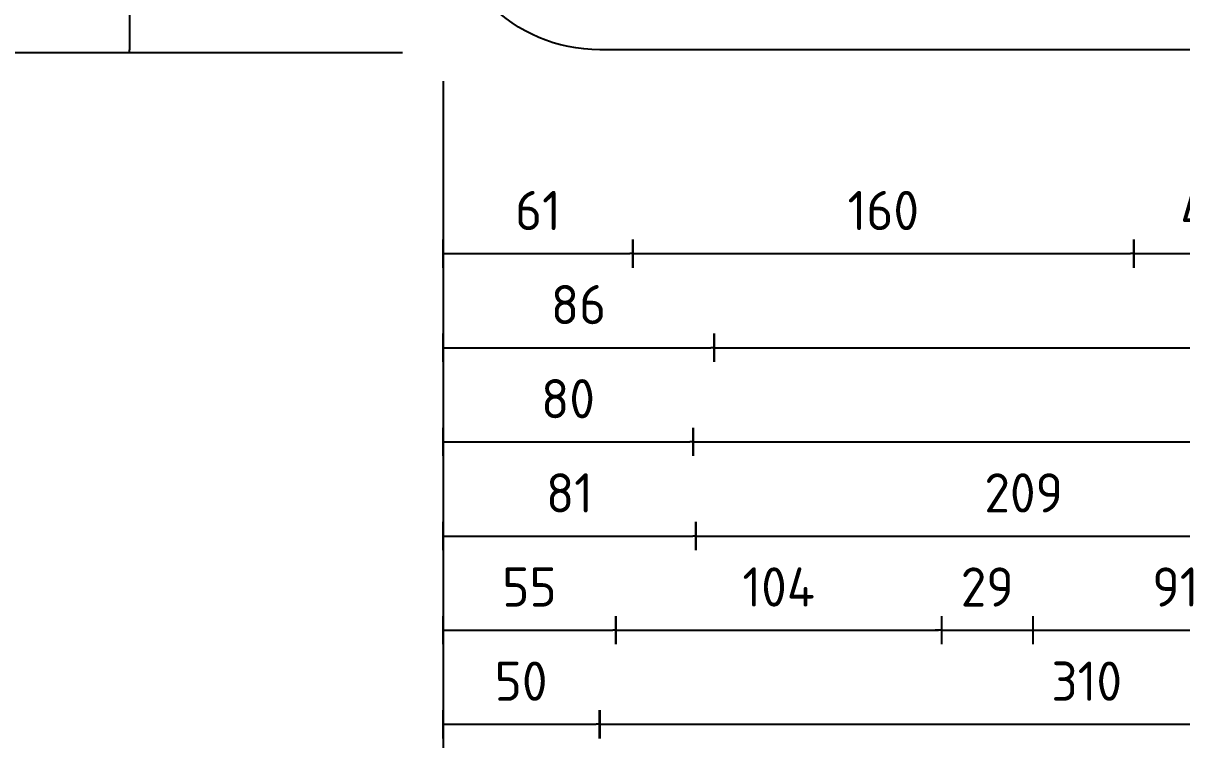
# Model space of a CAD drawing. Header units: millimetres. Extents: x 0 to 420, y 0 to 297.
# Drawn here: x 121.5 to 195.4, y 62.1 to 108.3 of the extents above; entities that cross this region are included whole.
import ezdxf

# ---------------------------------------------------------------- set-up
doc = ezdxf.new("R2010")
doc.units = ezdxf.units.MM
doc.layers.add('L35', color=3, linetype='Continuous')
doc.layers.add('T25', color=1, linetype='Continuous')
doc.styles.add('ISO3098B', font='iso3098b.shx')
doc.dimstyles.new('SIGNSDIM', dxfattribs={"dimtxt": 2.5, "dimasz": 0.2, "dimexe": 1.5, "dimexo": 2, "dimgap": 1.5, "dimtad": 1, "dimdec": 4, "dimlfac": 5, "dimrnd": 1, "dimdsep": 46, "dimlunit": 6, "dimtxsty": 'ISO3098B', "dimblk": 'SGNDIM', "dimcen": 2.5, "dimse2": 1, "dimadec": 0, "dimazin": 0, "dimtfac": 1, "dimtdec": 4, "dimtix": 1, "dimtmove": 0, "dimatfit": 3, "dimldrblk": 'SGNDIM', "dimfxl": 1, "dimtolj": 1, "dimtzin": 0, "dimarcsym": 0})

# ---------------------------------------------------------------- blocks, each defined once
blk = doc.blocks.new('SGNDIM')
for p, q in [((0, 4.5), (0, -4.5)), ((0, 0), (-1, 0))]:
    blk.add_line(p, q)
blk = doc.blocks.new('*D52')
at = {"layer": 'DEFPOINTS', "color": 0}
for p in [(141.684, 115.482), (128.293, 106.443), (141.684, 106.443)]:
    blk.add_point(p, dxfattribs=at)
at = {"layer": 'T25', "color": 0, "lineweight": -2}
for p, q in [((128.293, 115.282), (128.293, 106.643)), ((139.684, 106.443), (126.793, 106.443))]:
    blk.add_line(p, q, dxfattribs=at)
at = {"layer": 'T25', "color": 0, "lineweight": -2, "xscale": 0.2, "yscale": 0.2, "zscale": 0.2}
for p, rotation in [((128.293, 115.482), 90), ((128.293, 106.443), 270)]:
    blk.add_blockref('SGNDIM', p, dxfattribs=dict(at, rotation=rotation))
at = {"layer": 'T25', "color": 0, "insert": (125.543, 110.963), "char_height": 2.5, "attachment_point": 5, "rotation": 90, "style": 'ISO3098B'}
blk.add_mtext('\\A1;45', dxfattribs=at)
blk = doc.blocks.new('*D42')
at = {"layer": 'DEFPOINTS', "color": 0}
for p in [(185.914, 86.639), (204.069, 86.639), (204.069, 69.639)]:
    blk.add_point(p, dxfattribs=at)
at = {"layer": 'T25', "color": 0, "lineweight": -2}
blk.add_line((186.114, 69.639), (203.869, 69.639), dxfattribs=at)
at = {"layer": 'T25', "color": 0, "lineweight": -2, "xscale": 0.2, "yscale": 0.2, "zscale": 0.2, "rotation": 180}
blk.add_blockref('SGNDIM', (185.914, 69.639), dxfattribs=at)
at = {"layer": 'T25', "color": 0, "lineweight": -2, "xscale": 0.2, "yscale": 0.2, "zscale": 0.2}
blk.add_blockref('SGNDIM', (204.069, 69.639), dxfattribs=at)
at = {"layer": 'T25', "color": 0, "insert": (194.991, 72.389), "char_height": 2.5, "attachment_point": 5, "style": 'ISO3098B'}
blk.add_mtext('\\A1;91', dxfattribs=at)
blk = doc.blocks.new('*D41')
at = {"layer": 'DEFPOINTS', "color": 0}
for p in [(180.077, 86.639), (185.914, 86.639), (185.914, 69.639)]:
    blk.add_point(p, dxfattribs=at)
at = {"layer": 'T25', "color": 0, "lineweight": -2}
for p, q in [((179.877, 69.639), (179.677, 69.639)), ((180.077, 69.639), (185.914, 69.639)), ((186.114, 69.639), (186.314, 69.639))]:
    blk.add_line(p, q, dxfattribs=at)
at = {"layer": 'T25', "color": 0, "lineweight": -2, "xscale": 0.2, "yscale": 0.2, "zscale": 0.2}
blk.add_blockref('SGNDIM', (180.077, 69.639), dxfattribs=at)
at = {"layer": 'T25', "color": 0, "lineweight": -2, "xscale": 0.2, "yscale": 0.2, "zscale": 0.2, "rotation": 180}
blk.add_blockref('SGNDIM', (185.914, 69.639), dxfattribs=at)
at = {"layer": 'T25', "color": 0, "insert": (182.996, 72.389), "char_height": 2.5, "attachment_point": 5, "style": 'ISO3098B'}
blk.add_mtext('\\A1;29', dxfattribs=at)
blk = doc.blocks.new('*D40')
at = {"layer": 'DEFPOINTS', "color": 0}
for p in [(159.314, 86.639), (180.077, 86.639), (180.077, 69.639)]:
    blk.add_point(p, dxfattribs=at)
at = {"layer": 'T25', "color": 0, "lineweight": -2}
blk.add_line((159.514, 69.639), (179.877, 69.639), dxfattribs=at)
at = {"layer": 'T25', "color": 0, "lineweight": -2, "xscale": 0.2, "yscale": 0.2, "zscale": 0.2, "rotation": 180}
blk.add_blockref('SGNDIM', (159.314, 69.639), dxfattribs=at)
at = {"layer": 'T25', "color": 0, "lineweight": -2, "xscale": 0.2, "yscale": 0.2, "zscale": 0.2}
blk.add_blockref('SGNDIM', (180.077, 69.639), dxfattribs=at)
at = {"layer": 'T25', "color": 0, "insert": (169.695, 72.389), "char_height": 2.5, "attachment_point": 5, "style": 'ISO3098B'}
blk.add_mtext('\\A1;104', dxfattribs=at)
blk = doc.blocks.new('*D39')
at = {"layer": 'DEFPOINTS', "color": 0}
for p in [(148.293, 86.639), (159.314, 86.639), (159.314, 69.639)]:
    blk.add_point(p, dxfattribs=at)
at = {"layer": 'T25', "color": 0, "lineweight": -2}
for p, q in [((148.293, 84.639), (148.293, 68.139)), ((148.493, 69.639), (159.114, 69.639))]:
    blk.add_line(p, q, dxfattribs=at)
at = {"layer": 'T25', "color": 0, "lineweight": -2, "xscale": 0.2, "yscale": 0.2, "zscale": 0.2, "rotation": 180}
blk.add_blockref('SGNDIM', (148.293, 69.639), dxfattribs=at)
at = {"layer": 'T25', "color": 0, "lineweight": -2, "xscale": 0.2, "yscale": 0.2, "zscale": 0.2}
blk.add_blockref('SGNDIM', (159.314, 69.639), dxfattribs=at)
at = {"layer": 'T25', "color": 0, "insert": (153.803, 72.389), "char_height": 2.5, "attachment_point": 5, "style": 'ISO3098B'}
blk.add_mtext('\\A1;55', dxfattribs=at)
blk = doc.blocks.new('*D35')
at = {"layer": 'DEFPOINTS', "color": 0}
for p in [(164.422, 86.639), (206.22, 86.639), (206.22, 75.639)]:
    blk.add_point(p, dxfattribs=at)
at = {"layer": 'T25', "color": 0, "lineweight": -2}
blk.add_line((164.622, 75.639), (206.02, 75.639), dxfattribs=at)
at = {"layer": 'T25', "color": 0, "lineweight": -2, "xscale": 0.2, "yscale": 0.2, "zscale": 0.2, "rotation": 180}
blk.add_blockref('SGNDIM', (164.422, 75.639), dxfattribs=at)
at = {"layer": 'T25', "color": 0, "lineweight": -2, "xscale": 0.2, "yscale": 0.2, "zscale": 0.2}
blk.add_blockref('SGNDIM', (206.22, 75.639), dxfattribs=at)
at = {"layer": 'T25', "color": 0, "insert": (185.321, 78.389), "char_height": 2.5, "attachment_point": 5, "style": 'ISO3098B'}
blk.add_mtext('\\A1;209', dxfattribs=at)
blk = doc.blocks.new('*D34')
at = {"layer": 'DEFPOINTS', "color": 0}
for p in [(148.293, 86.639), (164.422, 86.639), (164.422, 75.639)]:
    blk.add_point(p, dxfattribs=at)
at = {"layer": 'T25', "color": 0, "lineweight": -2}
for p, q in [((148.293, 84.639), (148.293, 74.139)), ((148.493, 75.639), (164.222, 75.639))]:
    blk.add_line(p, q, dxfattribs=at)
at = {"layer": 'T25', "color": 0, "lineweight": -2, "xscale": 0.2, "yscale": 0.2, "zscale": 0.2, "rotation": 180}
blk.add_blockref('SGNDIM', (148.293, 75.639), dxfattribs=at)
at = {"layer": 'T25', "color": 0, "lineweight": -2, "xscale": 0.2, "yscale": 0.2, "zscale": 0.2}
blk.add_blockref('SGNDIM', (164.422, 75.639), dxfattribs=at)
at = {"layer": 'T25', "color": 0, "insert": (156.358, 78.389), "char_height": 2.5, "attachment_point": 5, "style": 'ISO3098B'}
blk.add_mtext('\\A1;81', dxfattribs=at)
blk = doc.blocks.new('*D33')
at = {"layer": 'DEFPOINTS', "color": 0}
for p in [(147.703, 156.42), (120.293, 106.443), (147.703, 106.443)]:
    blk.add_point(p, dxfattribs=at)
at = {"layer": 'T25', "color": 0, "lineweight": -2}
for p, q in [((145.703, 156.42), (118.793, 156.42)), ((120.293, 156.22), (120.293, 106.643)), ((145.703, 106.443), (118.793, 106.443))]:
    blk.add_line(p, q, dxfattribs=at)
at = {"layer": 'T25', "color": 0, "lineweight": -2, "xscale": 0.2, "yscale": 0.2, "zscale": 0.2}
for p, rotation in [((120.293, 156.42), 90), ((120.293, 106.443), 270)]:
    blk.add_blockref('SGNDIM', p, dxfattribs=dict(at, rotation=rotation))
at = {"layer": 'T25', "color": 0, "insert": (117.543, 131.432), "char_height": 2.5, "attachment_point": 5, "rotation": 90, "style": 'ISO3098B'}
blk.add_mtext('\\A1;250', dxfattribs=at)
blk = doc.blocks.new('*D23')
at = {"layer": 'DEFPOINTS', "color": 0}
for p in [(164.234, 132.309), (252.321, 132.309), (252.321, 81.644)]:
    blk.add_point(p, dxfattribs=at)
at = {"layer": 'T25', "color": 0, "lineweight": -2}
blk.add_line((164.434, 81.644), (252.121, 81.644), dxfattribs=at)
at = {"layer": 'T25', "color": 0, "lineweight": -2, "xscale": 0.2, "yscale": 0.2, "zscale": 0.2, "rotation": 180}
blk.add_blockref('SGNDIM', (164.234, 81.644), dxfattribs=at)
at = {"layer": 'T25', "color": 0, "lineweight": -2, "xscale": 0.2, "yscale": 0.2, "zscale": 0.2}
blk.add_blockref('SGNDIM', (252.321, 81.644), dxfattribs=at)
at = {"layer": 'T25', "color": 0, "insert": (208.277, 84.394), "char_height": 2.5, "attachment_point": 5, "style": 'ISO3098B'}
blk.add_mtext('\\A1;440', dxfattribs=at)
blk = doc.blocks.new('*D22')
at = {"layer": 'DEFPOINTS', "color": 0}
for p in [(148.293, 94.582), (164.234, 94.582), (164.234, 81.644)]:
    blk.add_point(p, dxfattribs=at)
at = {"layer": 'T25', "color": 0, "lineweight": -2}
for p, q in [((148.293, 92.582), (148.293, 80.144)), ((148.493, 81.644), (164.034, 81.644))]:
    blk.add_line(p, q, dxfattribs=at)
at = {"layer": 'T25', "color": 0, "lineweight": -2, "xscale": 0.2, "yscale": 0.2, "zscale": 0.2, "rotation": 180}
blk.add_blockref('SGNDIM', (148.293, 81.644), dxfattribs=at)
at = {"layer": 'T25', "color": 0, "lineweight": -2, "xscale": 0.2, "yscale": 0.2, "zscale": 0.2}
blk.add_blockref('SGNDIM', (164.234, 81.644), dxfattribs=at)
at = {"layer": 'T25', "color": 0, "insert": (156.263, 84.394), "char_height": 2.5, "attachment_point": 5, "style": 'ISO3098B'}
blk.add_mtext('\\A1;80', dxfattribs=at)
blk = doc.blocks.new('*D20')
at = {"layer": 'DEFPOINTS', "color": 0}
for p in [(165.574, 106.644), (251.012, 106.644), (251.012, 87.644)]:
    blk.add_point(p, dxfattribs=at)
at = {"layer": 'T25', "color": 0, "lineweight": -2}
blk.add_line((165.774, 87.644), (250.812, 87.644), dxfattribs=at)
at = {"layer": 'T25', "color": 0, "lineweight": -2, "xscale": 0.2, "yscale": 0.2, "zscale": 0.2, "rotation": 180}
blk.add_blockref('SGNDIM', (165.574, 87.644), dxfattribs=at)
at = {"layer": 'T25', "color": 0, "lineweight": -2, "xscale": 0.2, "yscale": 0.2, "zscale": 0.2}
blk.add_blockref('SGNDIM', (251.012, 87.644), dxfattribs=at)
at = {"layer": 'T25', "color": 0, "insert": (208.293, 90.394), "char_height": 2.5, "attachment_point": 5, "style": 'ISO3098B'}
blk.add_mtext('\\A1;427', dxfattribs=at)
blk = doc.blocks.new('*D19')
at = {"layer": 'DEFPOINTS', "color": 0}
for p in [(148.293, 106.644), (165.574, 106.644), (165.574, 87.644)]:
    blk.add_point(p, dxfattribs=at)
at = {"layer": 'T25', "color": 0, "lineweight": -2}
for p, q in [((148.293, 104.644), (148.293, 86.144)), ((148.493, 87.644), (165.374, 87.644))]:
    blk.add_line(p, q, dxfattribs=at)
at = {"layer": 'T25', "color": 0, "lineweight": -2, "xscale": 0.2, "yscale": 0.2, "zscale": 0.2, "rotation": 180}
blk.add_blockref('SGNDIM', (148.293, 87.644), dxfattribs=at)
at = {"layer": 'T25', "color": 0, "lineweight": -2, "xscale": 0.2, "yscale": 0.2, "zscale": 0.2}
blk.add_blockref('SGNDIM', (165.574, 87.644), dxfattribs=at)
at = {"layer": 'T25', "color": 0, "insert": (156.934, 90.394), "char_height": 2.5, "attachment_point": 5, "style": 'ISO3098B'}
blk.add_mtext('\\A1;86', dxfattribs=at)
blk = doc.blocks.new('*D14')
at = {"layer": 'DEFPOINTS', "color": 0}
for p in [(192.337, 108.037), (201.729, 108.037), (201.729, 93.644)]:
    blk.add_point(p, dxfattribs=at)
at = {"layer": 'T25', "color": 0, "lineweight": -2}
blk.add_line((192.537, 93.644), (201.529, 93.644), dxfattribs=at)
at = {"layer": 'T25', "color": 0, "lineweight": -2, "xscale": 0.2, "yscale": 0.2, "zscale": 0.2, "rotation": 180}
blk.add_blockref('SGNDIM', (192.337, 93.644), dxfattribs=at)
at = {"layer": 'T25', "color": 0, "lineweight": -2, "xscale": 0.2, "yscale": 0.2, "zscale": 0.2}
blk.add_blockref('SGNDIM', (201.729, 93.644), dxfattribs=at)
at = {"layer": 'T25', "color": 0, "insert": (197.033, 96.394), "char_height": 2.5, "attachment_point": 5, "style": 'ISO3098B'}
blk.add_mtext('\\A1;47', dxfattribs=at)
blk = doc.blocks.new('*D13')
at = {"layer": 'DEFPOINTS', "color": 0}
for p in [(160.399, 106.644), (192.337, 106.644), (192.337, 93.644)]:
    blk.add_point(p, dxfattribs=at)
at = {"layer": 'T25', "color": 0, "lineweight": -2}
blk.add_line((160.599, 93.644), (192.137, 93.644), dxfattribs=at)
at = {"layer": 'T25', "color": 0, "lineweight": -2, "xscale": 0.2, "yscale": 0.2, "zscale": 0.2, "rotation": 180}
blk.add_blockref('SGNDIM', (160.399, 93.644), dxfattribs=at)
at = {"layer": 'T25', "color": 0, "lineweight": -2, "xscale": 0.2, "yscale": 0.2, "zscale": 0.2}
blk.add_blockref('SGNDIM', (192.337, 93.644), dxfattribs=at)
at = {"layer": 'T25', "color": 0, "insert": (176.368, 96.394), "char_height": 2.5, "attachment_point": 5, "style": 'ISO3098B'}
blk.add_mtext('\\A1;160', dxfattribs=at)
blk = doc.blocks.new('*D12')
at = {"layer": 'DEFPOINTS', "color": 0}
for p in [(148.293, 106.644), (160.399, 106.644), (160.399, 93.644)]:
    blk.add_point(p, dxfattribs=at)
at = {"layer": 'T25', "color": 0, "lineweight": -2}
for p, q in [((148.293, 104.644), (148.293, 92.144)), ((148.493, 93.644), (160.199, 93.644))]:
    blk.add_line(p, q, dxfattribs=at)
at = {"layer": 'T25', "color": 0, "lineweight": -2, "xscale": 0.2, "yscale": 0.2, "zscale": 0.2, "rotation": 180}
blk.add_blockref('SGNDIM', (148.293, 93.644), dxfattribs=at)
at = {"layer": 'T25', "color": 0, "lineweight": -2, "xscale": 0.2, "yscale": 0.2, "zscale": 0.2}
blk.add_blockref('SGNDIM', (160.399, 93.644), dxfattribs=at)
at = {"layer": 'T25', "color": 0, "insert": (154.346, 96.394), "char_height": 2.5, "attachment_point": 5, "style": 'ISO3098B'}
blk.add_mtext('\\A1;61', dxfattribs=at)
blk = doc.blocks.new('*D64')
at = {"layer": 'DEFPOINTS', "color": 0}
for p in [(158.305, 79.968), (220.37, 79.968), (220.37, 63.634)]:
    blk.add_point(p, dxfattribs=at)
at = {"layer": 'T25', "color": 0, "lineweight": -2}
blk.add_line((158.505, 63.634), (220.17, 63.634), dxfattribs=at)
at = {"layer": 'T25', "color": 0, "lineweight": -2, "xscale": 0.2, "yscale": 0.2, "zscale": 0.2, "rotation": 180}
blk.add_blockref('SGNDIM', (158.305, 63.634), dxfattribs=at)
at = {"layer": 'T25', "color": 0, "lineweight": -2, "xscale": 0.2, "yscale": 0.2, "zscale": 0.2}
blk.add_blockref('SGNDIM', (220.37, 63.634), dxfattribs=at)
at = {"layer": 'T25', "color": 0, "insert": (189.338, 66.384), "char_height": 2.5, "attachment_point": 5, "style": 'ISO3098B'}
blk.add_mtext('\\A1;310', dxfattribs=at)
blk = doc.blocks.new('*D65')
at = {"layer": 'DEFPOINTS', "color": 0}
for p in [(148.293, 70.424), (158.25, 70.424), (158.25, 63.634)]:
    blk.add_point(p, dxfattribs=at)
at = {"layer": 'T25', "color": 0, "lineweight": -2}
for p, q in [((148.293, 68.424), (148.293, 62.134)), ((148.493, 63.634), (158.05, 63.634))]:
    blk.add_line(p, q, dxfattribs=at)
at = {"layer": 'T25', "color": 0, "lineweight": -2, "xscale": 0.2, "yscale": 0.2, "zscale": 0.2, "rotation": 180}
blk.add_blockref('SGNDIM', (148.293, 63.634), dxfattribs=at)
at = {"layer": 'T25', "color": 0, "lineweight": -2, "xscale": 0.2, "yscale": 0.2, "zscale": 0.2}
blk.add_blockref('SGNDIM', (158.25, 63.634), dxfattribs=at)
at = {"layer": 'T25', "color": 0, "insert": (153.271, 66.384), "char_height": 2.5, "attachment_point": 5, "style": 'ISO3098B'}
blk.add_mtext('\\A1;50', dxfattribs=at)

msp = doc.modelspace()

# ---------------------------------------------------------------- linework, layer by layer
at = {"layer": 'L35'}
msp.add_lwpolyline([(148.293402, 116.643649), (148.293402, 146.420303, -0.414213562), (158.293402, 156.420303), (258.293402, 156.420303, -0.414213562), (268.293402, 146.420303), (268.293402, 116.643649, -0.414213562), (258.293402, 106.643649), (158.293402, 106.643649, -0.414213562)], format="xyb", close=True, dxfattribs=at)

# ---------------------------------------------------------------- dimensions: what is measured, and where the dimension line sits
at = {"layer": 'T25'}
for base, p1, p2, override, picture, middle in [((120.293402, 106.443309), (147.703178, 156.420303), (147.703178, 106.443309), {"dimse2": 0}, '*D33', (117.543402, 131.431806)), ((128.293402, 106.443309), (141.68429, 115.482158), (141.68429, 106.443309), {"dimse1": 1, "dimse2": 0}, '*D52', (125.543402, 110.962733))]:
    dim = msp.add_linear_dim(base=base, p1=p1, p2=p2, angle=90, dimstyle='SIGNSDIM', override=override, dxfattribs=at)
    dim.commit()
    dim.dimension.update_dxf_attribs({"geometry": picture, "text_midpoint": middle})
for base, p1, p2, picture, middle in [((252.320752, 81.643649), (164.233549, 132.309212), (252.320752, 132.309212), '*D23', (208.277151, 84.393649)), ((201.729368, 93.643649), (192.336981, 108.036548), (201.729368, 108.036548), '*D14', (197.033174, 96.393649)), ((192.336981, 93.643649), (160.399424, 106.643649), (192.336981, 106.643649), '*D13', (176.368203, 96.393649)), ((251.012336, 87.643649), (165.574467, 106.643649), (251.012336, 106.643649), '*D20', (208.293402, 90.393649)), ((180.077379, 69.638832), (159.313515, 86.638832), (180.077379, 86.638832), '*D40', (169.695447, 72.388832)), ((206.219936, 75.638832), (164.422436, 86.638832), (206.219936, 86.638832), '*D35', (185.321186, 78.388832)), ((185.914311, 69.638832), (180.077379, 86.638832), (185.914311, 86.638832), '*D41', (182.995845, 72.388832)), ((204.068629, 69.638832), (185.914311, 86.638832), (204.068629, 86.638832), '*D42', (194.99147, 72.388832)), ((220.3700571, 63.6340152), (158.305007, 79.9679), (220.3700571, 79.9679), '*D64', (189.3375321, 66.3840152))]:
    dim = msp.add_linear_dim(base=base, p1=p1, p2=p2, dimstyle='SIGNSDIM', override={"dimse1": 1}, dxfattribs=at)
    dim.commit()
    dim.dimension.update_dxf_attribs({"geometry": picture, "text_midpoint": middle})
for base, p1, p2, picture, middle in [((165.574467, 87.643649), (148.293402, 106.643649), (165.574467, 106.643649), '*D19', (156.933934, 90.393649)), ((160.399424, 93.643649), (148.293402, 106.643649), (160.399424, 106.643649), '*D12', (154.346413, 96.393649)), ((164.233549, 81.643649), (148.293402, 94.582438), (164.233549, 94.582438), '*D22', (156.263475, 84.393649)), ((159.313515, 69.638832), (148.293402, 86.638832), (159.313515, 86.638832), '*D39', (153.803458, 72.388832)), ((164.422436, 75.638832), (148.293402, 86.638832), (164.422436, 86.638832), '*D34', (156.357919, 78.388832)), ((158.249596, 63.634015), (148.293402, 70.424139), (158.249596, 70.424139), '*D65', (153.271499, 66.384015))]:
    dim = msp.add_linear_dim(base=base, p1=p1, p2=p2, dimstyle='SIGNSDIM', dxfattribs=at)
    dim.commit()
    dim.dimension.update_dxf_attribs({"geometry": picture, "text_midpoint": middle})

doc.saveas('drawing.dxf')
